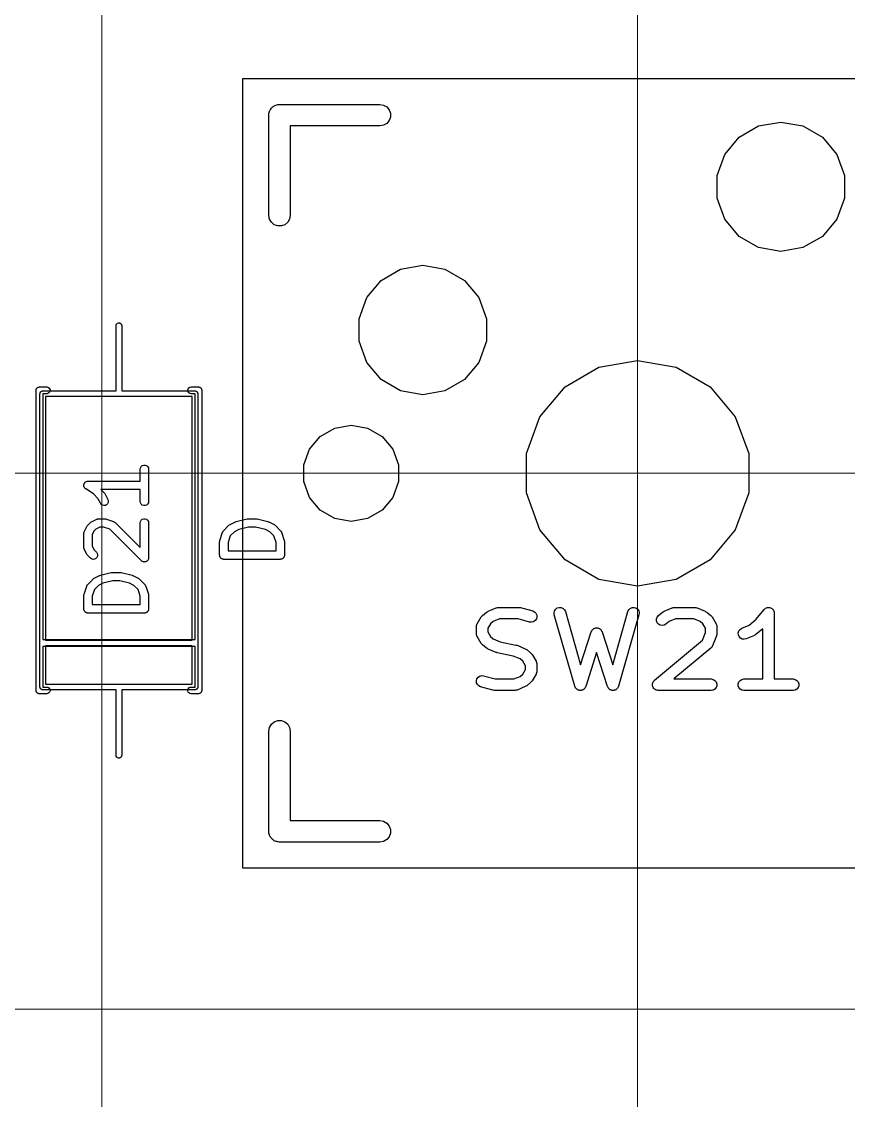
# Model space of a CAD drawing. Header units: millimetres. Extents: x 24 to 200, y 24 to 188.
# Drawn here: x 71.1 to 85.77, y 87.5 to 106.63 of the extents above; entities that cross this region are included whole.
import ezdxf

# ---------------------------------------------------------------- set-up
doc = ezdxf.new("R2010")
doc.units = ezdxf.units.MM
doc.layers.add('3_SwitchPlate', color=6, linetype='Continuous')
doc.layers.add('7_PCBサンプル', color=7, linetype='Continuous')
doc.layers.add('補助線', color=4, linetype='Continuous', lineweight=5, transparency=0.5)

# ---------------------------------------------------------------- blocks, each defined once
blk = doc.blocks.new('hhskb2-F.SilkS')
at = {"layer": '7_PCBサンプル'}
for p, q in [((62.542, -81.4957), (62.5547, -81.485)), ((62.5547, -81.485), (62.5704, -81.4793)), ((62.5704, -81.4793), (62.5848, -81.471)), ((62.5848, -81.471), (62.6013, -81.4681)), ((62.6013, -81.4681), (62.6169, -81.4624)), ((62.6169, -81.4624), (62.6336, -81.4624)), ((62.6336, -81.4624), (62.65, -81.4595)), ((62.65, -81.4595), (64.428, -81.4595)), ((64.428, -81.4595), (64.4932, -81.471)), ((64.4932, -81.471), (64.5505, -81.5041)), ((62.4595, -81.65), (62.4624, -81.6336)), ((62.4595, -83.428), (62.4595, -81.65)), ((62.4624, -81.6169), (62.4681, -81.6013)), ((62.4624, -81.6336), (62.4624, -81.6169)), ((62.4681, -81.6013), (62.471, -81.5848)), ((62.471, -81.5848), (62.4793, -81.5704)), ((62.4793, -81.5704), (62.485, -81.5547)), ((62.485, -81.5547), (62.4957, -81.542)), ((62.4957, -81.542), (62.5041, -81.5275)), ((62.5041, -81.5275), (62.5168, -81.5168)), ((62.5168, -81.5168), (62.5275, -81.5041)), ((62.5275, -81.5041), (62.542, -81.4957)), ((64.5505, -81.5041), (64.593, -81.5547)), ((64.593, -81.5547), (64.6156, -81.6169)), ((64.6156, -81.6831), (64.593, -81.7452)), ((64.6156, -81.6169), (64.6156, -81.6831)), ((64.428, -81.8405), (62.8405, -81.8405)), ((62.8405, -81.8405), (62.8405, -83.428)), ((64.4932, -81.829), (64.428, -81.8405)), ((64.5505, -81.7959), (64.4932, -81.829)), ((64.593, -81.7452), (64.5505, -81.7959)), ((70.8025, -82.0411), (71.1476, -81.8418)), ((71.1476, -81.8418), (71.54, -81.7726)), ((71.54, -81.7726), (71.9324, -81.8418)), ((71.9324, -81.8418), (72.2775, -82.0411)), ((70.5464, -82.3463), (70.8025, -82.0411)), ((72.2775, -82.0411), (72.5336, -82.3463)), ((70.4101, -82.7208), (70.5464, -82.3463)), ((72.5336, -82.3463), (72.6699, -82.7208)), ((70.4101, -83.1192), (70.4101, -82.7208)), ((72.6699, -82.7208), (72.6699, -83.1192)), ((70.5464, -83.4937), (70.4101, -83.1192)), ((72.6699, -83.1192), (72.5336, -83.4937)), ((62.471, -83.4932), (62.4595, -83.428)), ((62.5041, -83.5505), (62.471, -83.4932)), ((62.5547, -83.593), (62.5041, -83.5505)), ((62.6169, -83.6156), (62.5547, -83.593)), ((62.7452, -83.593), (62.6831, -83.6156)), ((62.7959, -83.5505), (62.7452, -83.593)), ((62.829, -83.4932), (62.7959, -83.5505)), ((62.8405, -83.428), (62.829, -83.4932)), ((70.8025, -83.7989), (70.5464, -83.4937)), ((72.5336, -83.4937), (72.2775, -83.7989)), ((62.6831, -83.6156), (62.6169, -83.6156)), ((71.1476, -83.9982), (70.8025, -83.7989)), ((72.2775, -83.7989), (71.9324, -83.9982)), ((71.54, -84.0674), (71.1476, -83.9982)), ((71.9324, -83.9982), (71.54, -84.0674)), ((64.7976, -84.3818), (65.19, -84.3126)), ((65.19, -84.3126), (65.5824, -84.3818)), ((64.4525, -84.5811), (64.7976, -84.3818)), ((65.5824, -84.3818), (65.9275, -84.5811)), ((64.1964, -84.8863), (64.4525, -84.5811)), ((65.9275, -84.5811), (66.1836, -84.8863)), ((64.0601, -85.2608), (64.1964, -84.8863)), ((66.1836, -84.8863), (66.3199, -85.2608)), ((64.0601, -85.6592), (64.0601, -85.2608)), ((66.3199, -85.2608), (66.3199, -85.6592)), ((64.1964, -86.0337), (64.0601, -85.6592)), ((66.3199, -85.6592), (66.1836, -86.0337)), ((64.4525, -86.3389), (64.1964, -86.0337)), ((66.1836, -86.0337), (65.9275, -86.3389)), ((68.3154, -86.1192), (69, -85.9985)), ((69, -85.9985), (69.6846, -86.1192)), ((67.7134, -86.4667), (68.3154, -86.1192)), ((69.6846, -86.1192), (70.2865, -86.4667)), ((64.7976, -86.5382), (64.4525, -86.3389)), ((65.9275, -86.3389), (65.5824, -86.5382)), ((58.33, -86.53), (58.3309, -86.5248)), ((58.33, -91.85), (58.33, -86.53)), ((58.3309, -86.5196), (58.3327, -86.5147)), ((58.3309, -86.5248), (58.3309, -86.5196)), ((58.3327, -86.5147), (58.3336, -86.5095)), ((58.3336, -86.5095), (58.3362, -86.5049)), ((58.3362, -86.5049), (58.338, -86.5)), ((58.338, -86.5), (58.3414, -86.496)), ((58.3414, -86.496), (58.344, -86.4914)), ((58.344, -86.4914), (58.3481, -86.4881)), ((58.3481, -86.4881), (58.3514, -86.484)), ((58.3514, -86.484), (58.356, -86.4814)), ((58.356, -86.4814), (58.36, -86.478)), ((58.36, -86.478), (58.3649, -86.4762)), ((58.3649, -86.4762), (58.3695, -86.4736)), ((58.3695, -86.4736), (58.3747, -86.4727)), ((58.3747, -86.4727), (58.3796, -86.4709)), ((58.3796, -86.4709), (58.3848, -86.4709)), ((58.3848, -86.4709), (58.39, -86.47)), ((58.39, -86.47), (58.52, -86.47)), ((58.52, -86.59), (58.45, -86.59)), ((58.45, -86.59), (58.45, -90.95)), ((58.52, -86.47), (58.5405, -86.4736)), ((58.5405, -86.5864), (58.52, -86.59)), ((58.5405, -86.4736), (58.5586, -86.484)), ((58.5586, -86.576), (58.5405, -86.5864)), ((58.5586, -86.484), (58.572, -86.5)), ((58.572, -86.56), (58.5586, -86.576)), ((58.572, -86.5), (58.5791, -86.5196)), ((58.5791, -86.5404), (58.572, -86.56)), ((58.5791, -86.5196), (58.5791, -86.5404)), ((61.0209, -86.5196), (61.028, -86.5)), ((61.0209, -86.5404), (61.0209, -86.5196)), ((61.028, -86.56), (61.0209, -86.5404)), ((61.028, -86.5), (61.0414, -86.484)), ((61.0414, -86.576), (61.028, -86.56)), ((61.0414, -86.484), (61.0595, -86.4736)), ((61.0595, -86.5864), (61.0414, -86.576)), ((61.0595, -86.4736), (61.08, -86.47)), ((61.08, -86.59), (61.0595, -86.5864)), ((61.08, -86.47), (61.21, -86.47)), ((61.15, -86.59), (61.08, -86.59)), ((61.15, -90.95), (61.15, -86.59)), ((61.21, -86.47), (61.2152, -86.4709)), ((61.2152, -86.4709), (61.2204, -86.4709)), ((61.2204, -86.4709), (61.2253, -86.4727)), ((61.2253, -86.4727), (61.2305, -86.4736)), ((61.2305, -86.4736), (61.2351, -86.4762)), ((61.2351, -86.4762), (61.24, -86.478)), ((61.24, -86.478), (61.244, -86.4814)), ((61.244, -86.4814), (61.2486, -86.484)), ((61.2486, -86.484), (61.2519, -86.4881)), ((61.2519, -86.4881), (61.256, -86.4914)), ((61.256, -86.4914), (61.2586, -86.496)), ((61.2586, -86.496), (61.262, -86.5)), ((61.262, -86.5), (61.2638, -86.5049)), ((61.2638, -86.5049), (61.2664, -86.5095)), ((61.2664, -86.5095), (61.2673, -86.5147)), ((61.2673, -86.5147), (61.2691, -86.5196)), ((61.2691, -86.5196), (61.2691, -86.5248)), ((61.2691, -86.5248), (61.27, -86.53)), ((61.27, -86.53), (61.27, -91.85)), ((65.19, -86.6074), (64.7976, -86.5382)), ((65.5824, -86.5382), (65.19, -86.6074)), ((67.2666, -86.9992), (67.7134, -86.4667)), ((70.2865, -86.4667), (70.7334, -86.9992)), ((67.0289, -87.6524), (67.2666, -86.9992)), ((70.7334, -86.9992), (70.9711, -87.6524)), ((63.371, -87.3457), (63.6279, -87.1974)), ((63.6279, -87.1974), (63.92, -87.1458)), ((63.92, -87.1458), (64.2121, -87.1974)), ((64.2121, -87.1974), (64.469, -87.3457)), ((63.1803, -87.5729), (63.371, -87.3457)), ((64.469, -87.3457), (64.6597, -87.5729)), ((63.0788, -87.8517), (63.1803, -87.5729)), ((64.6597, -87.5729), (64.7612, -87.8517)), ((67.0289, -88.3476), (67.0289, -87.6524)), ((70.9711, -87.6524), (70.9711, -88.3476)), ((63.0788, -88.1483), (63.0788, -87.8517)), ((64.7612, -87.8517), (64.7612, -88.1483)), ((63.1803, -88.4271), (63.0788, -88.1483)), ((64.7612, -88.1483), (64.6597, -88.4271)), ((67.2666, -89.0008), (67.0289, -88.3476)), ((70.9711, -88.3476), (70.7334, -89.0008)), ((63.371, -88.6543), (63.1803, -88.4271)), ((64.6597, -88.4271), (64.469, -88.6543)), ((63.6279, -88.8026), (63.371, -88.6543)), ((64.469, -88.6543), (64.2121, -88.8026)), ((63.92, -88.8541), (63.6279, -88.8026)), ((64.2121, -88.8026), (63.92, -88.8541)), ((67.7134, -89.5332), (67.2666, -89.0008)), ((70.7334, -89.0008), (70.2865, -89.5332)), ((68.3154, -89.8808), (67.7134, -89.5332)), ((70.2865, -89.5332), (69.6846, -89.8808)), ((69, -90.0015), (68.3154, -89.8808)), ((69.6846, -89.8808), (69, -90.0015)), ((66.2498, -90.5224), (66.3224, -90.4619)), ((66.3224, -90.4619), (66.3356, -90.4544)), ((66.3356, -90.4544), (66.3484, -90.4462)), ((66.3484, -90.4462), (66.4935, -90.3857)), ((66.4935, -90.3857), (66.4958, -90.3852)), ((66.4958, -90.3852), (66.4978, -90.3841)), ((66.4978, -90.3841), (66.5129, -90.3814)), ((66.5129, -90.3814), (66.5279, -90.378)), ((66.5279, -90.378), (66.5303, -90.3783)), ((66.5303, -90.3783), (66.5326, -90.3779)), ((66.5326, -90.3779), (66.8954, -90.3779)), ((66.8954, -90.3779), (66.909, -90.3803)), ((66.909, -90.3803), (66.9226, -90.3816)), ((66.9226, -90.3816), (67.1403, -90.4421)), ((67.1403, -90.4421), (67.1722, -90.4573)), ((67.1722, -90.4573), (67.1969, -90.4825)), ((67.1969, -90.4825), (67.2115, -90.5146)), ((67.5198, -90.4723), (67.5284, -90.4381)), ((67.5235, -90.5074), (67.5198, -90.4723)), ((67.5284, -90.4381), (67.5481, -90.4089)), ((67.5481, -90.4089), (67.5767, -90.3882)), ((67.5767, -90.3882), (67.6106, -90.3785)), ((67.6106, -90.3785), (67.6458, -90.381)), ((67.6458, -90.381), (67.678, -90.3953)), ((67.678, -90.3953), (67.7034, -90.4199)), ((67.7034, -90.4199), (67.7188, -90.4516)), ((67.7188, -90.4516), (67.9895, -91.399)), ((68.5591, -91.399), (68.8297, -90.4516)), ((68.8297, -90.4516), (68.8452, -90.4199)), ((68.8452, -90.4199), (68.8705, -90.3953)), ((68.8705, -90.3953), (68.9028, -90.381)), ((68.9028, -90.381), (68.938, -90.3785)), ((68.938, -90.3785), (68.9719, -90.3882)), ((68.9719, -90.3882), (69.0004, -90.4089)), ((69.0004, -90.4089), (69.0202, -90.4381)), ((69.0202, -90.4381), (69.0288, -90.4723)), ((69.0288, -90.4723), (69.0251, -90.5074)), ((69.3704, -90.5224), (69.443, -90.4619)), ((69.443, -90.4619), (69.4561, -90.4544)), ((69.4561, -90.4544), (69.4689, -90.4462)), ((69.4689, -90.4462), (69.6141, -90.3857)), ((69.6141, -90.3857), (69.6164, -90.3852)), ((69.6164, -90.3852), (69.6184, -90.3841)), ((69.6184, -90.3841), (69.6335, -90.3814)), ((69.6335, -90.3814), (69.6485, -90.378)), ((69.6485, -90.378), (69.6508, -90.3783)), ((69.6508, -90.3783), (69.6531, -90.3779)), ((69.6531, -90.3779), (70.016, -90.3779)), ((70.016, -90.3779), (70.0183, -90.3783)), ((70.0183, -90.3783), (70.0206, -90.378)), ((70.0206, -90.378), (70.0356, -90.3814)), ((70.0356, -90.3814), (70.0507, -90.3841)), ((70.0507, -90.3841), (70.0528, -90.3852)), ((70.0528, -90.3852), (70.0551, -90.3857)), ((70.0551, -90.3857), (70.2002, -90.4462)), ((70.2002, -90.4462), (70.213, -90.4544)), ((70.213, -90.4544), (70.2262, -90.4619)), ((70.2262, -90.4619), (70.2988, -90.5224)), ((71.1042, -90.5895), (71.2429, -90.4161)), ((71.2429, -90.4161), (71.2439, -90.4153)), ((71.2439, -90.4153), (71.2445, -90.4142)), ((71.2445, -90.4142), (71.2571, -90.4036)), ((71.2571, -90.4036), (71.2694, -90.3927)), ((71.2694, -90.3927), (71.2706, -90.3923)), ((71.2706, -90.3923), (71.2715, -90.3915)), ((71.2715, -90.3915), (71.2869, -90.3859)), ((71.2869, -90.3859), (71.3023, -90.3799)), ((71.3023, -90.3799), (71.3035, -90.3799)), ((71.3035, -90.3799), (71.3046, -90.3795)), ((71.3046, -90.3795), (71.3211, -90.3795)), ((71.3211, -90.3795), (71.3376, -90.3791)), ((71.3376, -90.3791), (71.3387, -90.3795)), ((71.3387, -90.3795), (71.3399, -90.3795)), ((71.3399, -90.3795), (71.3554, -90.3851)), ((71.3554, -90.3851), (71.371, -90.3904)), ((71.371, -90.3904), (71.372, -90.3911)), ((71.372, -90.3911), (71.3731, -90.3915)), ((71.3731, -90.3915), (71.3857, -90.4021)), ((71.3857, -90.4021), (71.3986, -90.4124)), ((71.3986, -90.4124), (71.3992, -90.4134)), ((71.3992, -90.4134), (71.4001, -90.4142)), ((71.4001, -90.4142), (71.4083, -90.4285)), ((71.4083, -90.4285), (71.4169, -90.4426)), ((71.4169, -90.4426), (71.4172, -90.4437)), ((71.4172, -90.4437), (71.4178, -90.4448)), ((71.4178, -90.4448), (71.4206, -90.461)), ((71.4206, -90.461), (71.4239, -90.4771)), ((71.4239, -90.4771), (71.4237, -90.4783)), ((71.4237, -90.4783), (71.4239, -90.4795)), ((71.4239, -90.4795), (71.4239, -91.6479)), ((66.1517, -90.6782), (66.1552, -90.6692)), ((66.1552, -90.6692), (66.2277, -90.5482)), ((66.2277, -90.5482), (66.2388, -90.5354)), ((66.2388, -90.5354), (66.2498, -90.5224)), ((66.3931, -90.6675), (66.3439, -90.7496)), ((66.4407, -90.6279), (66.3931, -90.6675)), ((66.5529, -90.5811), (66.4407, -90.6279)), ((66.8816, -90.5811), (66.5529, -90.5811)), ((67.0859, -90.6379), (66.8816, -90.5811)), ((67.1211, -90.6413), (67.0859, -90.6379)), ((67.1552, -90.6325), (67.1211, -90.6413)), ((67.1843, -90.6125), (67.1552, -90.6325)), ((67.2048, -90.5838), (67.1843, -90.6125)), ((67.2143, -90.5498), (67.2048, -90.5838)), ((67.2115, -90.5146), (67.2143, -90.5498)), ((67.8863, -91.7774), (67.5235, -90.5074)), ((69.0251, -90.5074), (68.6623, -91.7774)), ((69.3353, -90.6178), (69.3354, -90.5825)), ((69.3473, -90.651), (69.3353, -90.6178)), ((69.3354, -90.5825), (69.3476, -90.5494)), ((69.3699, -90.6781), (69.3473, -90.651)), ((69.3476, -90.5494), (69.3704, -90.5224)), ((69.5612, -90.6279), (69.5005, -90.6785)), ((69.6735, -90.5811), (69.5612, -90.6279)), ((69.9957, -90.5811), (69.6735, -90.5811)), ((70.1079, -90.6279), (69.9957, -90.5811)), ((70.1554, -90.6675), (70.1079, -90.6279)), ((70.2047, -90.7496), (70.1554, -90.6675)), ((70.2988, -90.5224), (70.3097, -90.5354)), ((70.3097, -90.5354), (70.3208, -90.5482)), ((70.3208, -90.5482), (70.3934, -90.6692)), ((70.3934, -90.6692), (70.3969, -90.6782)), ((70.9788, -90.694), (71.1042, -90.5895)), ((66.1407, -90.7214), (66.1424, -90.7118)), ((66.1407, -90.8424), (66.1407, -90.7214)), ((66.1424, -90.852), (66.1407, -90.8424)), ((66.1424, -90.7118), (66.1425, -90.7021)), ((66.1425, -90.8617), (66.1424, -90.852)), ((66.1425, -90.7021), (66.1454, -90.6946)), ((66.1454, -90.8692), (66.1425, -90.8617)), ((66.1454, -90.6946), (66.1468, -90.6867)), ((66.1468, -90.6867), (66.1517, -90.6782)), ((66.3439, -90.7496), (66.3439, -90.8142)), ((66.3439, -90.8142), (66.3931, -90.8963)), ((67.9895, -91.399), (68.1775, -90.8114)), ((68.1775, -90.8114), (68.1794, -90.8078)), ((68.1794, -90.8078), (68.1803, -90.8039)), ((68.1803, -90.8039), (68.1876, -90.7923)), ((68.1876, -90.7923), (68.1939, -90.7802)), ((68.1939, -90.7802), (68.1969, -90.7775)), ((68.1969, -90.7775), (68.1991, -90.7741)), ((68.1991, -90.7741), (68.2099, -90.7657)), ((68.2099, -90.7657), (68.2201, -90.7565)), ((68.2201, -90.7565), (68.2238, -90.7549)), ((68.2238, -90.7549), (68.227, -90.7525)), ((68.227, -90.7525), (68.24, -90.7483)), ((68.24, -90.7483), (68.2527, -90.7431)), ((68.2527, -90.7431), (68.2568, -90.7429)), ((68.2568, -90.7429), (68.2606, -90.7417)), ((68.2606, -90.7417), (68.2743, -90.7422)), ((68.2743, -90.7422), (68.288, -90.7417)), ((68.288, -90.7417), (68.2918, -90.7429)), ((68.2918, -90.7429), (68.2959, -90.7431)), ((68.2959, -90.7431), (68.3085, -90.7483)), ((68.3085, -90.7483), (68.3216, -90.7525)), ((68.3216, -90.7525), (68.3248, -90.7549)), ((68.3248, -90.7549), (68.3285, -90.7565)), ((68.3285, -90.7565), (68.3387, -90.7657)), ((68.3387, -90.7657), (68.3495, -90.7741)), ((68.3495, -90.7741), (68.3516, -90.7775)), ((68.3516, -90.7775), (68.3546, -90.7802)), ((68.3546, -90.7802), (68.361, -90.7923)), ((68.361, -90.7923), (68.3683, -90.8039)), ((68.3683, -90.8039), (68.3692, -90.8078)), ((68.3692, -90.8078), (68.3711, -90.8114)), ((68.3711, -90.8114), (68.5591, -91.399)), ((69.4004, -90.6958), (69.3699, -90.6781)), ((69.4351, -90.7021), (69.4004, -90.6958)), ((69.4699, -90.6961), (69.4351, -90.7021)), ((69.5005, -90.6785), (69.4699, -90.6961)), ((70.1489, -90.9622), (70.2047, -90.8228)), ((70.2047, -90.8228), (70.2047, -90.7496)), ((70.3969, -90.6782), (70.4018, -90.6867)), ((70.4018, -90.6867), (70.4032, -90.6946)), ((70.4045, -90.8613), (70.4018, -90.8771)), ((70.4032, -90.6946), (70.406, -90.7021)), ((70.4078, -90.8456), (70.4045, -90.8613)), ((70.406, -90.7021), (70.4062, -90.7118)), ((70.4062, -90.7118), (70.4079, -90.7214)), ((70.4079, -90.8424), (70.4076, -90.844)), ((70.4076, -90.844), (70.4078, -90.8456)), ((70.4079, -90.7214), (70.4079, -90.8424)), ((70.7861, -90.8293), (70.7966, -90.7957)), ((70.7877, -90.8646), (70.7861, -90.8293)), ((70.8013, -90.8971), (70.7877, -90.8646)), ((70.7966, -90.7957), (70.8181, -90.7676)), ((70.8181, -90.7676), (70.8478, -90.7486)), ((70.8478, -90.7486), (70.9788, -90.694)), ((71.097, -90.86), (71.0839, -90.8675)), ((71.2207, -90.7569), (71.097, -90.86)), ((71.2207, -91.6479), (71.2207, -90.7569)), ((58.45, -90.95), (61.15, -90.95)), ((66.1468, -90.8771), (66.1454, -90.8692)), ((66.1517, -90.8856), (66.1468, -90.8771)), ((66.1552, -90.8947), (66.1517, -90.8856)), ((66.2277, -91.0156), (66.1552, -90.8947)), ((66.2389, -91.0284), (66.2277, -91.0156)), ((66.2498, -91.0414), (66.2389, -91.0284)), ((66.3224, -91.1019), (66.2498, -91.0414)), ((66.3931, -90.8963), (66.4407, -90.9359)), ((66.4407, -90.9359), (66.5627, -90.9868)), ((66.5627, -90.9868), (66.8436, -91.0453)), ((66.8436, -91.0453), (66.8525, -91.0489)), ((66.8525, -91.0489), (66.8619, -91.051)), ((66.8619, -91.051), (67.0071, -91.1115)), ((69.2978, -91.6715), (70.1489, -90.9622)), ((70.4006, -90.8801), (70.328, -91.0615)), ((70.4009, -90.8785), (70.4006, -90.8801)), ((70.4018, -90.8771), (70.4009, -90.8785)), ((70.8252, -90.9231), (70.8013, -90.8971)), ((70.8565, -90.9393), (70.8252, -90.9231)), ((70.8915, -90.9439), (70.8565, -90.9393)), ((70.9259, -90.9362), (70.8915, -90.9439)), ((71.0711, -90.8757), (70.9259, -90.9362)), ((71.0839, -90.8675), (71.0711, -90.8757)), ((61.15, -91.07), (58.45, -91.07)), ((58.45, -91.07), (58.45, -91.79)), ((61.15, -91.79), (61.15, -91.07)), ((66.3356, -91.1094), (66.3224, -91.1019)), ((66.3484, -91.1176), (66.3356, -91.1094)), ((66.4935, -91.1781), (66.3484, -91.1176)), ((66.5029, -91.1802), (66.4935, -91.1781)), ((66.5118, -91.1837), (66.5029, -91.1802)), ((66.7927, -91.2423), (66.5118, -91.1837)), ((66.9148, -91.2931), (66.7927, -91.2423)), ((67.0071, -91.1115), (67.0199, -91.1196)), ((67.0199, -91.1196), (67.033, -91.1272)), ((67.033, -91.1272), (67.1056, -91.1877)), ((67.1056, -91.1877), (67.1166, -91.2006)), ((67.1166, -91.2006), (67.1277, -91.2134)), ((67.1277, -91.2134), (67.2003, -91.3344)), ((68.2743, -91.1757), (68.0808, -91.7805)), ((68.4678, -91.7805), (68.2743, -91.1757)), ((70.2988, -91.1019), (69.6435, -91.6479)), ((70.3036, -91.0962), (70.2988, -91.1019)), ((70.3095, -91.0915), (70.3036, -91.0962)), ((70.3149, -91.0828), (70.3095, -91.0915)), ((70.3215, -91.0749), (70.3149, -91.0828)), ((70.3241, -91.0679), (70.3215, -91.0749)), ((70.328, -91.0615), (70.3241, -91.0679)), ((66.9623, -91.3327), (66.9148, -91.2931)), ((67.0115, -91.4148), (66.9623, -91.3327)), ((67.0115, -91.4795), (67.0115, -91.4148)), ((67.2003, -91.3344), (67.2037, -91.3435)), ((67.2037, -91.3435), (67.2086, -91.3519)), ((67.2086, -91.3519), (67.21, -91.3598)), ((67.21, -91.3598), (67.2129, -91.3673)), ((67.2129, -91.3673), (67.2131, -91.3771)), ((67.2131, -91.3771), (67.2147, -91.3867)), ((67.2147, -91.3867), (67.2147, -91.5076)), ((66.1506, -91.6453), (66.1711, -91.6166)), ((66.1711, -91.6166), (66.2002, -91.5966)), ((66.2002, -91.5966), (66.2344, -91.5878)), ((66.2344, -91.5878), (66.2695, -91.5912)), ((66.2695, -91.5912), (66.4738, -91.6479)), ((66.8025, -91.6479), (66.9148, -91.6012)), ((66.9148, -91.6012), (66.9623, -91.5615)), ((66.9623, -91.5615), (67.0115, -91.4795)), ((67.2003, -91.5599), (67.1277, -91.6808)), ((67.2037, -91.5508), (67.2003, -91.5599)), ((67.2086, -91.5424), (67.2037, -91.5508)), ((67.21, -91.5344), (67.2086, -91.5424)), ((67.2129, -91.5269), (67.21, -91.5344)), ((67.2131, -91.5172), (67.2129, -91.5269)), ((67.2147, -91.5076), (67.2131, -91.5172)), ((58.45, -91.79), (58.52, -91.79)), ((58.52, -91.79), (58.5405, -91.7936)), ((58.5405, -91.7936), (58.5586, -91.804)), ((58.5586, -91.804), (58.572, -91.82)), ((58.572, -91.82), (58.5791, -91.8396)), ((61.0209, -91.8396), (61.028, -91.82)), ((61.028, -91.82), (61.0414, -91.804)), ((61.0414, -91.804), (61.0595, -91.7936)), ((61.0595, -91.7936), (61.08, -91.79)), ((61.08, -91.79), (61.15, -91.79)), ((66.1412, -91.6793), (66.1506, -91.6453)), ((66.1439, -91.7144), (66.1412, -91.6793)), ((66.1585, -91.7466), (66.1439, -91.7144)), ((66.1833, -91.7717), (66.1585, -91.7466)), ((66.2151, -91.7869), (66.1833, -91.7717)), ((66.4328, -91.8474), (66.2151, -91.7869)), ((66.4738, -91.6479), (66.8025, -91.6479)), ((67.0071, -91.7828), (66.8619, -91.8433)), ((67.0199, -91.7746), (67.0071, -91.7828)), ((67.033, -91.7671), (67.0199, -91.7746)), ((67.1056, -91.7066), (67.033, -91.7671)), ((67.1166, -91.6937), (67.1056, -91.7066)), ((67.1277, -91.6808), (67.1166, -91.6937)), ((67.8888, -91.7825), (67.8863, -91.7774)), ((67.89, -91.788), (67.8888, -91.7825)), ((67.8964, -91.7983), (67.89, -91.788)), ((67.9017, -91.8092), (67.8964, -91.7983)), ((67.9058, -91.8131), (67.9017, -91.8092)), ((67.9088, -91.8178), (67.9058, -91.8131)), ((67.9184, -91.8253), (67.9088, -91.8178)), ((68.057, -91.8202), (68.0472, -91.8273)), ((68.0602, -91.8155), (68.057, -91.8202)), ((68.0643, -91.8117), (68.0602, -91.8155)), ((68.07, -91.801), (68.0643, -91.8117)), ((68.0768, -91.7909), (68.07, -91.801)), ((68.0781, -91.7855), (68.0768, -91.7909)), ((68.0808, -91.7805), (68.0781, -91.7855)), ((68.4704, -91.7855), (68.4678, -91.7805)), ((68.4718, -91.7909), (68.4704, -91.7855)), ((68.4786, -91.801), (68.4718, -91.7909)), ((68.4842, -91.8117), (68.4786, -91.801)), ((68.4884, -91.8155), (68.4842, -91.8117)), ((68.4916, -91.8202), (68.4884, -91.8155)), ((68.5014, -91.8273), (68.4916, -91.8202)), ((68.6398, -91.8178), (68.6302, -91.8253)), ((68.6428, -91.8131), (68.6398, -91.8178)), ((68.6468, -91.8092), (68.6428, -91.8131)), ((68.6521, -91.7983), (68.6468, -91.8092)), ((68.6586, -91.788), (68.6521, -91.7983)), ((68.6598, -91.7825), (68.6586, -91.788)), ((68.6623, -91.7774), (68.6598, -91.7825)), ((69.2627, -91.7668), (69.2628, -91.7492)), ((69.2628, -91.767), (69.2627, -91.7668)), ((69.2628, -91.7319), (69.2629, -91.7317)), ((69.2628, -91.7492), (69.2628, -91.7319)), ((69.2628, -91.7672), (69.2628, -91.767)), ((69.2687, -91.7835), (69.2628, -91.7672)), ((69.2629, -91.7315), (69.2689, -91.7151)), ((69.2629, -91.7317), (69.2629, -91.7315)), ((69.2747, -91.8), (69.2687, -91.7835)), ((69.2689, -91.7151), (69.2749, -91.6987)), ((69.2748, -91.8002), (69.2747, -91.8)), ((69.2749, -91.8003), (69.2748, -91.8002)), ((69.2749, -91.6987), (69.275, -91.6986)), ((69.2861, -91.8138), (69.2749, -91.8003)), ((69.275, -91.6984), (69.2864, -91.685)), ((69.275, -91.6986), (69.275, -91.6984)), ((69.2973, -91.8271), (69.2861, -91.8138)), ((69.2864, -91.685), (69.2976, -91.6717)), ((69.2976, -91.6717), (69.2977, -91.6716)), ((69.2977, -91.6716), (69.2978, -91.6715)), ((69.6435, -91.6479), (70.3063, -91.6479)), ((70.3063, -91.6479), (70.341, -91.6541)), ((70.341, -91.6541), (70.3716, -91.6717)), ((70.3716, -91.6717), (70.3943, -91.6987)), ((70.3943, -91.8003), (70.3716, -91.8274)), ((70.3943, -91.6987), (70.4063, -91.7319)), ((70.4063, -91.7672), (70.3943, -91.8003)), ((70.4063, -91.7319), (70.4063, -91.7672)), ((70.7868, -91.7319), (70.7989, -91.6987)), ((70.7868, -91.7672), (70.7868, -91.7319)), ((70.7989, -91.8003), (70.7868, -91.7672)), ((70.7989, -91.6987), (70.8216, -91.6717)), ((70.8216, -91.8274), (70.7989, -91.8003)), ((70.8216, -91.6717), (70.8521, -91.6541)), ((70.8521, -91.6541), (70.8869, -91.6479)), ((70.8869, -91.6479), (71.2207, -91.6479)), ((71.4239, -91.6479), (71.7577, -91.6479)), ((71.7577, -91.6479), (71.7925, -91.6541)), ((71.7925, -91.6541), (71.823, -91.6717)), ((71.823, -91.6717), (71.8457, -91.6987)), ((71.8457, -91.8003), (71.823, -91.8274)), ((71.8457, -91.6987), (71.8578, -91.7319)), ((71.8578, -91.7672), (71.8457, -91.8003)), ((71.8578, -91.7319), (71.8578, -91.7672)), ((58.3309, -91.8552), (58.33, -91.85)), ((58.3309, -91.8604), (58.3309, -91.8552)), ((58.3327, -91.8653), (58.3309, -91.8604)), ((58.3336, -91.8705), (58.3327, -91.8653)), ((58.3362, -91.8751), (58.3336, -91.8705)), ((58.338, -91.88), (58.3362, -91.8751)), ((58.3414, -91.884), (58.338, -91.88)), ((58.344, -91.8886), (58.3414, -91.884)), ((58.3481, -91.8919), (58.344, -91.8886)), ((58.3514, -91.896), (58.3481, -91.8919)), ((58.356, -91.8986), (58.3514, -91.896)), ((58.36, -91.902), (58.356, -91.8986)), ((58.3649, -91.9038), (58.36, -91.902)), ((58.3695, -91.9064), (58.3649, -91.9038)), ((58.3747, -91.9073), (58.3695, -91.9064)), ((58.3796, -91.9091), (58.3747, -91.9073)), ((58.3848, -91.9091), (58.3796, -91.9091)), ((58.39, -91.91), (58.3848, -91.9091)), ((58.52, -91.91), (58.39, -91.91)), ((58.5405, -91.9064), (58.52, -91.91)), ((58.5586, -91.896), (58.5405, -91.9064)), ((58.572, -91.88), (58.5586, -91.896)), ((58.5791, -91.8604), (58.572, -91.88)), ((58.5791, -91.8396), (58.5791, -91.8604)), ((61.0209, -91.8604), (61.0209, -91.8396)), ((61.028, -91.88), (61.0209, -91.8604)), ((61.0414, -91.896), (61.028, -91.88)), ((61.0595, -91.9064), (61.0414, -91.896)), ((61.08, -91.91), (61.0595, -91.9064)), ((61.21, -91.91), (61.08, -91.91)), ((61.2152, -91.9091), (61.21, -91.91)), ((61.2204, -91.9091), (61.2152, -91.9091)), ((61.2253, -91.9073), (61.2204, -91.9091)), ((61.2305, -91.9064), (61.2253, -91.9073)), ((61.2351, -91.9038), (61.2305, -91.9064)), ((61.24, -91.902), (61.2351, -91.9038)), ((61.244, -91.8986), (61.24, -91.902)), ((61.2486, -91.896), (61.244, -91.8986)), ((61.2519, -91.8919), (61.2486, -91.896)), ((61.256, -91.8886), (61.2519, -91.8919)), ((61.2586, -91.884), (61.256, -91.8886)), ((61.262, -91.88), (61.2586, -91.884)), ((61.2638, -91.8751), (61.262, -91.88)), ((61.2664, -91.8705), (61.2638, -91.8751)), ((61.2673, -91.8653), (61.2664, -91.8705)), ((61.2691, -91.8604), (61.2673, -91.8653)), ((61.27, -91.85), (61.2691, -91.8552)), ((61.2691, -91.8552), (61.2691, -91.8604)), ((66.4465, -91.8487), (66.4328, -91.8474)), ((66.46, -91.8511), (66.4465, -91.8487)), ((66.8229, -91.8511), (66.46, -91.8511)), ((66.8252, -91.8507), (66.8229, -91.8511)), ((66.8275, -91.851), (66.8252, -91.8507)), ((66.8425, -91.8477), (66.8275, -91.851)), ((66.8576, -91.845), (66.8425, -91.8477)), ((66.8596, -91.8438), (66.8576, -91.845)), ((66.8619, -91.8433), (66.8596, -91.8438)), ((67.9271, -91.8337), (67.9184, -91.8253)), ((67.9322, -91.836), (67.9271, -91.8337)), ((67.9367, -91.8394), (67.9322, -91.836)), ((67.9483, -91.8431), (67.9367, -91.8394)), ((67.9593, -91.8481), (67.9483, -91.8431)), ((67.9649, -91.8485), (67.9593, -91.8481)), ((67.9703, -91.8502), (67.9649, -91.8485)), ((67.9824, -91.8497), (67.9703, -91.8502)), ((67.9945, -91.8506), (67.9824, -91.8497)), ((67.9999, -91.849), (67.9945, -91.8506)), ((68.0056, -91.8488), (67.9999, -91.849)), ((68.0168, -91.8442), (68.0056, -91.8488)), ((68.0285, -91.8409), (68.0168, -91.8442)), ((68.033, -91.8376), (68.0285, -91.8409)), ((68.0382, -91.8354), (68.033, -91.8376)), ((68.0472, -91.8273), (68.0382, -91.8354)), ((68.5103, -91.8354), (68.5014, -91.8273)), ((68.5156, -91.8376), (68.5103, -91.8354)), ((68.5201, -91.8409), (68.5156, -91.8376)), ((68.5318, -91.8442), (68.5201, -91.8409)), ((68.543, -91.8488), (68.5318, -91.8442)), ((68.5486, -91.849), (68.543, -91.8488)), ((68.554, -91.8506), (68.5486, -91.849)), ((68.5661, -91.8497), (68.554, -91.8506)), ((68.5783, -91.8502), (68.5661, -91.8497)), ((68.5836, -91.8485), (68.5783, -91.8502)), ((68.5892, -91.8481), (68.5836, -91.8485)), ((68.6003, -91.8431), (68.5892, -91.8481)), ((68.6119, -91.8394), (68.6003, -91.8431)), ((68.6163, -91.836), (68.6119, -91.8394)), ((68.6215, -91.8337), (68.6163, -91.836)), ((68.6302, -91.8253), (68.6215, -91.8337)), ((69.2974, -91.8272), (69.2973, -91.8271)), ((69.2976, -91.8274), (69.2974, -91.8272)), ((69.3128, -91.8361), (69.2976, -91.8274)), ((69.3278, -91.8449), (69.3128, -91.8361)), ((69.328, -91.8449), (69.3278, -91.8449)), ((69.3281, -91.845), (69.328, -91.8449)), ((69.3454, -91.8481), (69.3281, -91.845)), ((69.3625, -91.8511), (69.3454, -91.8481)), ((69.3627, -91.8511), (69.3625, -91.8511)), ((69.3629, -91.8511), (69.3627, -91.8511)), ((70.3063, -91.8511), (69.3629, -91.8511)), ((70.341, -91.845), (70.3063, -91.8511)), ((70.3716, -91.8274), (70.341, -91.845)), ((70.8521, -91.845), (70.8216, -91.8274)), ((70.8869, -91.8511), (70.8521, -91.845)), ((71.7577, -91.8511), (70.8869, -91.8511)), ((71.7925, -91.845), (71.7577, -91.8511)), ((71.823, -91.8274), (71.7925, -91.845)), ((62.5547, -92.407), (62.6169, -92.3844)), ((62.6169, -92.3844), (62.6831, -92.3844)), ((62.6831, -92.3844), (62.7452, -92.407)), ((62.4595, -92.572), (62.471, -92.5068)), ((62.4595, -94.35), (62.4595, -92.572)), ((62.471, -92.5068), (62.5041, -92.4495)), ((62.5041, -92.4495), (62.5547, -92.407)), ((62.7452, -92.407), (62.7959, -92.4495)), ((62.7959, -92.4495), (62.829, -92.5068)), ((62.829, -92.5068), (62.8405, -92.572)), ((62.8405, -92.572), (62.8405, -94.1595)), ((62.8405, -94.1595), (64.428, -94.1595)), ((64.428, -94.1595), (64.4932, -94.171)), ((64.4932, -94.171), (64.5505, -94.2041)), ((64.5505, -94.2041), (64.593, -94.2548)), ((64.593, -94.2548), (64.6156, -94.3169)), ((62.4624, -94.3664), (62.4595, -94.35)), ((62.4624, -94.3831), (62.4624, -94.3664)), ((62.4681, -94.3987), (62.4624, -94.3831)), ((62.471, -94.4152), (62.4681, -94.3987)), ((62.4793, -94.4296), (62.471, -94.4152)), ((62.485, -94.4453), (62.4793, -94.4296)), ((62.4957, -94.458), (62.485, -94.4453)), ((62.5041, -94.4725), (62.4957, -94.458)), ((62.5168, -94.4832), (62.5041, -94.4725)), ((62.5275, -94.4959), (62.5168, -94.4832)), ((62.542, -94.5043), (62.5275, -94.4959)), ((64.5505, -94.4959), (64.4932, -94.529)), ((64.593, -94.4453), (64.5505, -94.4959)), ((64.6156, -94.3831), (64.593, -94.4453)), ((64.6156, -94.3169), (64.6156, -94.3831)), ((62.5547, -94.515), (62.542, -94.5043)), ((62.5704, -94.5207), (62.5547, -94.515)), ((62.5848, -94.529), (62.5704, -94.5207)), ((62.6013, -94.5319), (62.5848, -94.529)), ((62.6169, -94.5376), (62.6013, -94.5319)), ((62.6336, -94.5376), (62.6169, -94.5376)), ((62.65, -94.5405), (62.6336, -94.5376)), ((64.428, -94.5405), (62.65, -94.5405)), ((64.4932, -94.529), (64.428, -94.5405))]:
    blk.add_line(p, q, dxfattribs=at)
blk = doc.blocks.new('hhskb2-F.Fab')
at = {"layer": '7_PCBサンプル'}
for p, q in [((59.75, -85.38), (59.753, -85.3629)), ((59.75, -86.54), (59.75, -85.38)), ((59.753, -85.3629), (59.7617, -85.3479)), ((59.7617, -85.3479), (59.775, -85.3367)), ((59.775, -85.3367), (59.7913, -85.3308)), ((59.7913, -85.3308), (59.8087, -85.3308)), ((59.8087, -85.3308), (59.825, -85.3367)), ((59.825, -85.3367), (59.8383, -85.3479)), ((59.8383, -85.3479), (59.847, -85.3629)), ((59.847, -85.3629), (59.85, -85.38)), ((59.85, -85.38), (59.85, -86.54)), ((58.4, -86.59), (58.4008, -86.5857)), ((58.4, -91.79), (58.4, -86.59)), ((58.4008, -86.5813), (58.4023, -86.5772)), ((58.4008, -86.5857), (58.4008, -86.5813)), ((58.4023, -86.5772), (58.403, -86.5729)), ((58.403, -86.5729), (58.4052, -86.5691)), ((58.4052, -86.5691), (58.4067, -86.565)), ((58.4067, -86.565), (58.4095, -86.5616)), ((58.4095, -86.5616), (58.4117, -86.5579)), ((58.4117, -86.5579), (58.415, -86.555)), ((58.415, -86.555), (58.4179, -86.5517)), ((58.4179, -86.5517), (58.4216, -86.5495)), ((58.4216, -86.5495), (58.425, -86.5467)), ((58.425, -86.5467), (58.4291, -86.5452)), ((58.4291, -86.5452), (58.4329, -86.543)), ((58.4329, -86.543), (58.4372, -86.5423)), ((58.4372, -86.5423), (58.4413, -86.5408)), ((58.4413, -86.5408), (58.4457, -86.5408)), ((58.4457, -86.5408), (58.45, -86.54)), ((58.45, -86.54), (59.75, -86.54)), ((58.5, -86.64), (58.5, -90.96)), ((61.1, -86.64), (58.5, -86.64)), ((59.85, -86.54), (61.15, -86.54)), ((61.1, -90.96), (61.1, -86.64)), ((61.15, -86.54), (61.1543, -86.5408)), ((61.1543, -86.5408), (61.1587, -86.5408)), ((61.1587, -86.5408), (61.1628, -86.5423)), ((61.1628, -86.5423), (61.1671, -86.543)), ((61.1671, -86.543), (61.1709, -86.5452)), ((61.1709, -86.5452), (61.175, -86.5467)), ((61.175, -86.5467), (61.1784, -86.5495)), ((61.1784, -86.5495), (61.1821, -86.5517)), ((61.1821, -86.5517), (61.185, -86.555)), ((61.185, -86.555), (61.1883, -86.5579)), ((61.1883, -86.5579), (61.1905, -86.5616)), ((61.1905, -86.5616), (61.1933, -86.565)), ((61.1933, -86.565), (61.1948, -86.5691)), ((61.1948, -86.5691), (61.197, -86.5729)), ((61.197, -86.5729), (61.1977, -86.5772)), ((61.1977, -86.5772), (61.1992, -86.5813)), ((61.1992, -86.5813), (61.1992, -86.5857)), ((61.1992, -86.5857), (61.2, -86.59)), ((61.2, -86.59), (61.2, -91.79)), ((60.1774, -87.9281), (60.1819, -87.9024)), ((60.1774, -88.1388), (60.1774, -87.9281)), ((60.1819, -87.9024), (60.1949, -87.8799)), ((60.1949, -87.8799), (60.2149, -87.8631)), ((60.2149, -87.8631), (60.2394, -87.8542)), ((60.2394, -87.8542), (60.2654, -87.8542)), ((60.2654, -87.8542), (60.2899, -87.8631)), ((60.2899, -87.8631), (60.3098, -87.8799)), ((60.3098, -87.8799), (60.3229, -87.9024)), ((60.3229, -87.9024), (60.3274, -87.9281)), ((60.3274, -87.9281), (60.3274, -88.4995)), ((59.1816, -88.1924), (59.1837, -88.1837)), ((59.1837, -88.1837), (59.186, -88.1802)), ((59.186, -88.1802), (59.1874, -88.1763)), ((59.1874, -88.1763), (59.1932, -88.1695)), ((59.1932, -88.1695), (59.1981, -88.162)), ((59.1981, -88.162), (59.2015, -88.1595)), ((59.2015, -88.1595), (59.2042, -88.1564)), ((59.2042, -88.1564), (59.2119, -88.1519)), ((59.2119, -88.1519), (59.2191, -88.1466)), ((59.2191, -88.1466), (59.2231, -88.1454)), ((59.2231, -88.1454), (59.2267, -88.1433)), ((59.2267, -88.1433), (59.2355, -88.1418)), ((59.2355, -88.1418), (59.2441, -88.1393)), ((59.2441, -88.1393), (59.2483, -88.1395)), ((59.2483, -88.1395), (59.2524, -88.1388)), ((59.2524, -88.1388), (60.1774, -88.1388)), ((59.1775, -88.209), (59.1785, -88.2049)), ((59.1785, -88.2179), (59.1775, -88.209)), ((59.1785, -88.2008), (59.1816, -88.1924)), ((59.1785, -88.2049), (59.1785, -88.2008)), ((59.1785, -88.2268), (59.1785, -88.2179)), ((59.1799, -88.2307), (59.1785, -88.2268)), ((59.1804, -88.2349), (59.1799, -88.2307)), ((59.1844, -88.2429), (59.1804, -88.2349)), ((59.1874, -88.2513), (59.1844, -88.2429)), ((59.1901, -88.2545), (59.1874, -88.2513)), ((59.1919, -88.2582), (59.1901, -88.2545)), ((59.1984, -88.2644), (59.1919, -88.2582)), ((59.2042, -88.2713), (59.1984, -88.2644)), ((59.2078, -88.2733), (59.2042, -88.2713)), ((59.2108, -88.2762), (59.2078, -88.2733)), ((59.3475, -88.3673), (59.2108, -88.2762)), ((59.4288, -88.4487), (59.3475, -88.3673)), ((60.1774, -88.2888), (59.4811, -88.2888)), ((59.4811, -88.2888), (59.5435, -88.3513)), ((59.5435, -88.3513), (59.5504, -88.3611)), ((59.5504, -88.3611), (59.5576, -88.3707)), ((59.5576, -88.3707), (59.6052, -88.466)), ((60.1774, -88.4995), (60.1774, -88.2888)), ((59.471, -88.5331), (59.4288, -88.4487)), ((59.4865, -88.554), (59.471, -88.5331)), ((59.5083, -88.5683), (59.4865, -88.554)), ((59.5336, -88.5744), (59.5083, -88.5683)), ((59.5828, -88.5598), (59.5595, -88.5714)), ((59.6007, -88.5408), (59.5828, -88.5598)), ((59.611, -88.5169), (59.6007, -88.5408)), ((59.6052, -88.466), (59.6126, -88.4909)), ((59.6126, -88.4909), (59.611, -88.5169)), ((60.1819, -88.5252), (60.1774, -88.4995)), ((60.1949, -88.5477), (60.1819, -88.5252)), ((60.2149, -88.5645), (60.1949, -88.5477)), ((60.2394, -88.5734), (60.2149, -88.5645)), ((60.2899, -88.5645), (60.2654, -88.5734)), ((60.3098, -88.5477), (60.2899, -88.5645)), ((60.3229, -88.5252), (60.3098, -88.5477)), ((60.3274, -88.4995), (60.3229, -88.5252)), ((59.5595, -88.5714), (59.5336, -88.5744)), ((60.2654, -88.5734), (60.2394, -88.5734)), ((59.1853, -89.0374), (59.2329, -88.9422)), ((59.2329, -88.9422), (59.2401, -88.9325)), ((59.2401, -88.9325), (59.247, -88.9227)), ((59.247, -88.9227), (59.2946, -88.8751)), ((59.2946, -88.8751), (59.3044, -88.8682)), ((59.3044, -88.8682), (59.3141, -88.861)), ((59.3141, -88.861), (59.4093, -88.8134)), ((59.4093, -88.8134), (59.4135, -88.8122)), ((59.4135, -88.8122), (59.4172, -88.81)), ((59.4172, -88.81), (59.4259, -88.8085)), ((59.4259, -88.8085), (59.4343, -88.806)), ((59.4343, -88.806), (59.4386, -88.8062)), ((59.4386, -88.8062), (59.4429, -88.8055)), ((59.4429, -88.8055), (59.5381, -88.8055)), ((59.5381, -88.8055), (59.5499, -88.8076)), ((59.5499, -88.8076), (59.5618, -88.8093)), ((59.5618, -88.8093), (59.7047, -88.8569)), ((59.7047, -88.8569), (59.7085, -88.859)), ((59.7085, -88.859), (59.7126, -88.8601)), ((59.7126, -88.8601), (59.7198, -88.8652)), ((59.7198, -88.8652), (59.7276, -88.8693)), ((59.7276, -88.8693), (59.7304, -88.8726)), ((59.7304, -88.8726), (59.734, -88.8751)), ((59.734, -88.8751), (60.1774, -89.3185)), ((60.1774, -88.8805), (60.1819, -88.8548)), ((60.1774, -89.3185), (60.1774, -88.8805)), ((60.1819, -88.8548), (60.1949, -88.8323)), ((60.1949, -88.8323), (60.2149, -88.8155)), ((60.2149, -88.8155), (60.2394, -88.8066)), ((60.2394, -88.8066), (60.2654, -88.8066)), ((60.2654, -88.8066), (60.2899, -88.8155)), ((60.2899, -88.8155), (60.3098, -88.8323)), ((60.3098, -88.8323), (60.3229, -88.8548)), ((60.3229, -88.8548), (60.3274, -88.8805)), ((60.3274, -88.8805), (60.3274, -89.4995)), ((61.657, -89.0179), (61.7522, -88.9227)), ((61.7522, -88.9227), (61.762, -88.9158)), ((61.762, -88.9158), (61.7717, -88.9086)), ((61.7717, -88.9086), (61.8669, -88.861)), ((61.8669, -88.861), (61.8748, -88.8587)), ((61.8748, -88.8587), (61.8823, -88.8553)), ((61.8823, -88.8553), (62.0728, -88.8077)), ((62.0728, -88.8077), (62.0819, -88.8071)), ((62.0819, -88.8071), (62.091, -88.8055)), ((62.091, -88.8055), (62.2338, -88.8055)), ((62.2338, -88.8055), (62.2428, -88.8071)), ((62.2428, -88.8071), (62.252, -88.8077)), ((62.252, -88.8077), (62.4425, -88.8553)), ((62.4425, -88.8553), (62.45, -88.8587)), ((62.45, -88.8587), (62.4578, -88.861)), ((62.4578, -88.861), (62.5531, -88.9086)), ((62.5531, -88.9086), (62.5627, -88.9158)), ((62.5627, -88.9158), (62.5726, -88.9227)), ((62.5726, -88.9227), (62.6678, -89.0179)), ((59.1774, -89.071), (59.1781, -89.0667)), ((59.1774, -89.309), (59.1774, -89.071)), ((59.1779, -89.0624), (59.1804, -89.054)), ((59.1781, -89.0667), (59.1779, -89.0624)), ((59.1804, -89.054), (59.1819, -89.0453)), ((59.1819, -89.0453), (59.1841, -89.0416)), ((59.1841, -89.0416), (59.1853, -89.0374)), ((59.3616, -89.0201), (59.3274, -89.0887)), ((59.3274, -89.0887), (59.3274, -89.2913)), ((59.392, -88.9897), (59.3616, -89.0201)), ((59.4606, -88.9555), (59.392, -88.9897)), ((59.5259, -88.9555), (59.4606, -88.9555)), ((59.6404, -88.9936), (59.5259, -88.9555)), ((60.1993, -89.5526), (59.6404, -88.9936)), ((61.5912, -89.1901), (61.6388, -89.0472)), ((61.6388, -89.0472), (61.6409, -89.0434)), ((61.6409, -89.0434), (61.642, -89.0393)), ((61.642, -89.0393), (61.6471, -89.0321)), ((61.6471, -89.0321), (61.6513, -89.0243)), ((61.6513, -89.0243), (61.6545, -89.0215)), ((61.6545, -89.0215), (61.657, -89.0179)), ((61.7756, -89.1115), (61.7374, -89.226)), ((61.8497, -89.0374), (61.7756, -89.1115)), ((61.9267, -88.9989), (61.8497, -89.0374)), ((62.1002, -88.9555), (61.9267, -88.9989)), ((62.2246, -88.9555), (62.1002, -88.9555)), ((62.3981, -88.9989), (62.2246, -88.9555)), ((62.4751, -89.0374), (62.3981, -88.9989)), ((62.5492, -89.1115), (62.4751, -89.0374)), ((62.5874, -89.226), (62.5492, -89.1115)), ((62.6678, -89.0179), (62.6703, -89.0215)), ((62.6703, -89.0215), (62.6735, -89.0243)), ((62.6735, -89.0243), (62.6777, -89.0321)), ((62.6777, -89.0321), (62.6827, -89.0393)), ((62.6827, -89.0393), (62.6839, -89.0434)), ((62.6839, -89.0434), (62.6859, -89.0472)), ((62.6859, -89.0472), (62.7335, -89.1901)), ((59.1781, -89.3133), (59.1774, -89.309)), ((59.1779, -89.3176), (59.1781, -89.3133)), ((59.1804, -89.326), (59.1779, -89.3176)), ((59.1819, -89.3347), (59.1804, -89.326)), ((59.1841, -89.3384), (59.1819, -89.3347)), ((59.3274, -89.2913), (59.3616, -89.3599)), ((61.5874, -89.2138), (61.5895, -89.202)), ((61.5874, -89.4519), (61.5874, -89.2138)), ((61.5895, -89.202), (61.5912, -89.1901)), ((61.7374, -89.226), (61.7374, -89.3769)), ((62.5874, -89.3769), (62.5874, -89.226)), ((62.7335, -89.1901), (62.7353, -89.202)), ((62.7353, -89.202), (62.7374, -89.2138)), ((62.7374, -89.2138), (62.7374, -89.4519)), ((59.1853, -89.3426), (59.1841, -89.3384)), ((59.2329, -89.4378), (59.1853, -89.3426)), ((59.2401, -89.4475), (59.2329, -89.4378)), ((59.247, -89.4573), (59.2401, -89.4475)), ((59.2946, -89.5049), (59.247, -89.4573)), ((59.3159, -89.5199), (59.2946, -89.5049)), ((59.3411, -89.5266), (59.3159, -89.5199)), ((59.367, -89.5243), (59.3411, -89.5266)), ((59.3616, -89.3599), (59.4007, -89.3989)), ((59.3906, -89.5133), (59.367, -89.5243)), ((59.4091, -89.4949), (59.3906, -89.5133)), ((59.4007, -89.3989), (59.4156, -89.4202)), ((59.4201, -89.4713), (59.4091, -89.4949)), ((59.4156, -89.4202), (59.4223, -89.4454)), ((59.4223, -89.4454), (59.4201, -89.4713)), ((60.3229, -89.5252), (60.318, -89.5337)), ((60.3234, -89.5219), (60.3229, -89.5252)), ((60.3248, -89.5189), (60.3234, -89.5219)), ((60.3257, -89.5092), (60.3248, -89.5189)), ((60.3274, -89.4995), (60.3257, -89.5092)), ((61.5885, -89.4584), (61.5874, -89.4519)), ((61.5885, -89.4649), (61.5885, -89.4584)), ((61.5908, -89.4711), (61.5885, -89.4649)), ((61.5919, -89.4776), (61.5908, -89.4711)), ((61.5952, -89.4832), (61.5919, -89.4776)), ((61.5974, -89.4894), (61.5952, -89.4832)), ((61.6016, -89.4944), (61.5974, -89.4894)), ((61.6049, -89.5001), (61.6016, -89.4944)), ((61.61, -89.5043), (61.6049, -89.5001)), ((61.6142, -89.5094), (61.61, -89.5043)), ((61.6199, -89.5126), (61.6142, -89.5094)), ((61.6249, -89.5169), (61.6199, -89.5126)), ((61.631, -89.5191), (61.6249, -89.5169)), ((61.6367, -89.5224), (61.631, -89.5191)), ((61.6432, -89.5235), (61.6367, -89.5224)), ((61.6494, -89.5258), (61.6432, -89.5235)), ((61.6559, -89.5258), (61.6494, -89.5258)), ((61.6624, -89.5269), (61.6559, -89.5258)), ((61.7374, -89.3769), (62.5874, -89.3769)), ((62.6688, -89.5258), (62.6624, -89.5269)), ((62.6754, -89.5258), (62.6688, -89.5258)), ((62.6816, -89.5235), (62.6754, -89.5258)), ((62.688, -89.5224), (62.6816, -89.5235)), ((62.6937, -89.5191), (62.688, -89.5224)), ((62.6999, -89.5169), (62.6937, -89.5191)), ((62.7049, -89.5126), (62.6999, -89.5169)), ((62.7106, -89.5094), (62.7049, -89.5126)), ((62.7148, -89.5043), (62.7106, -89.5094)), ((62.7198, -89.5001), (62.7148, -89.5043)), ((62.7231, -89.4944), (62.7198, -89.5001)), ((62.7273, -89.4894), (62.7231, -89.4944)), ((62.7296, -89.4832), (62.7273, -89.4894)), ((62.7329, -89.4776), (62.7296, -89.4832)), ((62.734, -89.4711), (62.7329, -89.4776)), ((62.7362, -89.4649), (62.734, -89.4711)), ((62.7374, -89.4519), (62.7362, -89.4584)), ((62.7362, -89.4584), (62.7362, -89.4649)), ((60.2074, -89.5582), (60.1993, -89.5526)), ((60.2149, -89.5645), (60.2074, -89.5582)), ((60.218, -89.5656), (60.2149, -89.5645)), ((60.2207, -89.5675), (60.218, -89.5656)), ((60.2302, -89.57), (60.2207, -89.5675)), ((60.2394, -89.5734), (60.2302, -89.57)), ((60.2427, -89.5734), (60.2394, -89.5734)), ((60.2458, -89.5742), (60.2427, -89.5734)), ((60.2556, -89.5734), (60.2458, -89.5742)), ((60.2654, -89.5734), (60.2556, -89.5734)), ((60.2685, -89.5723), (60.2654, -89.5734)), ((60.2718, -89.572), (60.2685, -89.5723)), ((60.2807, -89.5678), (60.2718, -89.572)), ((60.2899, -89.5645), (60.2807, -89.5678)), ((60.2924, -89.5624), (60.2899, -89.5645)), ((60.2954, -89.561), (60.2924, -89.5624)), ((60.3023, -89.554), (60.2954, -89.561)), ((60.3098, -89.5477), (60.3023, -89.554)), ((60.3115, -89.5449), (60.3098, -89.5477)), ((60.3138, -89.5425), (60.3115, -89.5449)), ((60.318, -89.5337), (60.3138, -89.5425)), ((62.6624, -89.5269), (61.6624, -89.5269)), ((59.247, -89.9703), (59.3422, -89.8751)), ((59.3422, -89.8751), (59.352, -89.8682)), ((59.352, -89.8682), (59.3617, -89.861)), ((59.3617, -89.861), (59.4569, -89.8134)), ((59.4569, -89.8134), (59.4648, -89.8111)), ((59.4648, -89.8111), (59.4723, -89.8077)), ((59.4723, -89.8077), (59.6628, -89.7601)), ((59.6902, -89.9079), (59.5167, -89.9512)), ((59.6628, -89.7601), (59.6719, -89.7595)), ((59.6719, -89.7595), (59.681, -89.7579)), ((59.681, -89.7579), (59.8238, -89.7579)), ((59.8146, -89.9079), (59.6902, -89.9079)), ((59.9881, -89.9512), (59.8146, -89.9079)), ((59.8238, -89.7579), (59.8328, -89.7595)), ((59.8328, -89.7595), (59.842, -89.7601)), ((59.842, -89.7601), (60.0325, -89.8077)), ((60.0325, -89.8077), (60.04, -89.8111)), ((60.04, -89.8111), (60.0478, -89.8134)), ((60.0478, -89.8134), (60.1431, -89.861)), ((60.1431, -89.861), (60.1527, -89.8682)), ((60.1527, -89.8682), (60.1626, -89.8751)), ((60.1626, -89.8751), (60.2578, -89.9703)), ((59.1812, -90.1425), (59.2288, -89.9996)), ((59.2288, -89.9996), (59.2309, -89.9958)), ((59.2309, -89.9958), (59.232, -89.9916)), ((59.232, -89.9916), (59.2371, -89.9844)), ((59.2371, -89.9844), (59.2413, -89.9767)), ((59.2413, -89.9767), (59.2445, -89.9738)), ((59.2445, -89.9738), (59.247, -89.9703)), ((59.3656, -90.0638), (59.3274, -90.1784)), ((59.4397, -89.9897), (59.3656, -90.0638)), ((59.5167, -89.9512), (59.4397, -89.9897)), ((60.0651, -89.9897), (59.9881, -89.9512)), ((60.1392, -90.0638), (60.0651, -89.9897)), ((60.1774, -90.1784), (60.1392, -90.0638)), ((60.2578, -89.9703), (60.2603, -89.9738)), ((60.2603, -89.9738), (60.2635, -89.9767)), ((60.2635, -89.9767), (60.2677, -89.9844)), ((60.2677, -89.9844), (60.2727, -89.9916)), ((60.2727, -89.9916), (60.2739, -89.9958)), ((60.2739, -89.9958), (60.2759, -89.9996)), ((60.2759, -89.9996), (60.3235, -90.1425)), ((59.1774, -90.1662), (59.1795, -90.1543)), ((59.1774, -90.4043), (59.1774, -90.1662)), ((59.1795, -90.1543), (59.1812, -90.1425)), ((59.3274, -90.1784), (59.3274, -90.3293)), ((60.1774, -90.3293), (60.1774, -90.1784)), ((60.3235, -90.1425), (60.3253, -90.1543)), ((60.3253, -90.1543), (60.3274, -90.1662)), ((60.3274, -90.1662), (60.3274, -90.4043)), ((59.1785, -90.4107), (59.1774, -90.4043)), ((59.1785, -90.4173), (59.1785, -90.4107)), ((59.1808, -90.4235), (59.1785, -90.4173)), ((59.1819, -90.4299), (59.1808, -90.4235)), ((59.1852, -90.4356), (59.1819, -90.4299)), ((59.1874, -90.4418), (59.1852, -90.4356)), ((59.1916, -90.4468), (59.1874, -90.4418)), ((59.1949, -90.4525), (59.1916, -90.4468)), ((59.2, -90.4567), (59.1949, -90.4525)), ((59.2042, -90.4617), (59.2, -90.4567)), ((59.2099, -90.465), (59.2042, -90.4617)), ((59.2149, -90.4692), (59.2099, -90.465)), ((59.221, -90.4715), (59.2149, -90.4692)), ((59.2267, -90.4748), (59.221, -90.4715)), ((59.2332, -90.4759), (59.2267, -90.4748)), ((59.2394, -90.4781), (59.2332, -90.4759)), ((59.2459, -90.4781), (59.2394, -90.4781)), ((59.2524, -90.4793), (59.2459, -90.4781)), ((60.2524, -90.4793), (59.2524, -90.4793)), ((59.3274, -90.3293), (60.1774, -90.3293)), ((60.2588, -90.4781), (60.2524, -90.4793)), ((60.2654, -90.4781), (60.2588, -90.4781)), ((60.2716, -90.4759), (60.2654, -90.4781)), ((60.278, -90.4748), (60.2716, -90.4759)), ((60.2837, -90.4715), (60.278, -90.4748)), ((60.2899, -90.4692), (60.2837, -90.4715)), ((60.2949, -90.465), (60.2899, -90.4692)), ((60.3006, -90.4617), (60.2949, -90.465)), ((60.3048, -90.4567), (60.3006, -90.4617)), ((60.3098, -90.4525), (60.3048, -90.4567)), ((60.3131, -90.4468), (60.3098, -90.4525)), ((60.3173, -90.4418), (60.3131, -90.4468)), ((60.3196, -90.4356), (60.3173, -90.4418)), ((60.3229, -90.4299), (60.3196, -90.4356)), ((60.324, -90.4235), (60.3229, -90.4299)), ((60.3262, -90.4173), (60.324, -90.4235)), ((60.3274, -90.4043), (60.3262, -90.4107)), ((60.3262, -90.4107), (60.3262, -90.4173)), ((58.5, -90.96), (61.1, -90.96)), ((58.5, -91.06), (58.5, -91.74)), ((61.1, -91.06), (58.5, -91.06)), ((61.1, -91.74), (61.1, -91.06)), ((58.4008, -91.7943), (58.4, -91.79)), ((58.4008, -91.7987), (58.4008, -91.7943)), ((58.4023, -91.8028), (58.4008, -91.7987)), ((58.403, -91.8071), (58.4023, -91.8028)), ((58.4052, -91.8109), (58.403, -91.8071)), ((58.4067, -91.815), (58.4052, -91.8109)), ((58.4095, -91.8184), (58.4067, -91.815)), ((58.4117, -91.8221), (58.4095, -91.8184)), ((58.5, -91.74), (61.1, -91.74)), ((61.1905, -91.8184), (61.1883, -91.8221)), ((61.1933, -91.815), (61.1905, -91.8184)), ((61.1948, -91.8109), (61.1933, -91.815)), ((61.197, -91.8071), (61.1948, -91.8109)), ((61.1977, -91.8028), (61.197, -91.8071)), ((61.1992, -91.7987), (61.1977, -91.8028)), ((61.2, -91.79), (61.1992, -91.7943)), ((61.1992, -91.7943), (61.1992, -91.7987)), ((58.415, -91.825), (58.4117, -91.8221)), ((58.4179, -91.8283), (58.415, -91.825)), ((58.4216, -91.8305), (58.4179, -91.8283)), ((58.425, -91.8333), (58.4216, -91.8305)), ((58.4291, -91.8348), (58.425, -91.8333)), ((58.4329, -91.837), (58.4291, -91.8348)), ((58.4372, -91.8377), (58.4329, -91.837)), ((58.4413, -91.8392), (58.4372, -91.8377)), ((58.4457, -91.8392), (58.4413, -91.8392)), ((58.45, -91.84), (58.4457, -91.8392)), ((59.75, -91.84), (58.45, -91.84)), ((59.75, -93), (59.75, -91.84)), ((61.15, -91.84), (59.85, -91.84)), ((59.85, -91.84), (59.85, -93)), ((61.1543, -91.8392), (61.15, -91.84)), ((61.1587, -91.8392), (61.1543, -91.8392)), ((61.1628, -91.8377), (61.1587, -91.8392)), ((61.1671, -91.837), (61.1628, -91.8377)), ((61.1709, -91.8348), (61.1671, -91.837)), ((61.175, -91.8333), (61.1709, -91.8348)), ((61.1784, -91.8305), (61.175, -91.8333)), ((61.1821, -91.8283), (61.1784, -91.8305)), ((61.185, -91.825), (61.1821, -91.8283)), ((61.1883, -91.8221), (61.185, -91.825)), ((59.753, -93.0171), (59.75, -93)), ((59.7617, -93.0321), (59.753, -93.0171)), ((59.775, -93.0433), (59.7617, -93.0321)), ((59.7913, -93.0492), (59.775, -93.0433)), ((59.8087, -93.0492), (59.7913, -93.0492)), ((59.825, -93.0433), (59.8087, -93.0492)), ((59.8383, -93.0321), (59.825, -93.0433)), ((59.847, -93.0171), (59.8383, -93.0321)), ((59.85, -93), (59.847, -93.0171))]:
    blk.add_line(p, q, dxfattribs=at)

msp = doc.modelspace()

# ---------------------------------------------------------------- linework, layer by layer
at = {"layer": '3_SwitchPlate'}
msp.add_lwpolyline([(75.025, 91.625), (75.025, 105.625), (89.025, 105.625), (89.025, 91.625)], close=True, dxfattribs=at)
at = {"layer": '7_PCBサンプル', "lineweight": 5, "transparency": 33554687}
for points in [[(53.525, 89.125), (53.525, 108.125), (72.525, 108.125), (72.525, 89.125)], [(72.525, 89.125), (72.525, 108.125), (91.525, 108.125), (91.525, 89.125)], [(53.525, 70.125), (53.525, 89.125), (72.525, 89.125), (72.525, 70.125)], [(72.525, 70.125), (72.525, 89.125), (91.525, 89.125), (91.525, 70.125)]]:
    msp.add_lwpolyline(points, close=True, dxfattribs=at)
at = {"layer": '補助線'}
for p, q in [((82.025, 171.2), (82.025, 69.882)), ((45.855, 98.625), (185.21, 98.625))]:
    msp.add_line(p, q, dxfattribs=at)

# ---------------------------------------------------------------- block references
for name in ['hhskb2-F.SilkS', 'hhskb2-F.Fab']:
    msp.add_blockref(name, (13.025, 186.625))

doc.saveas('drawing.dxf')
